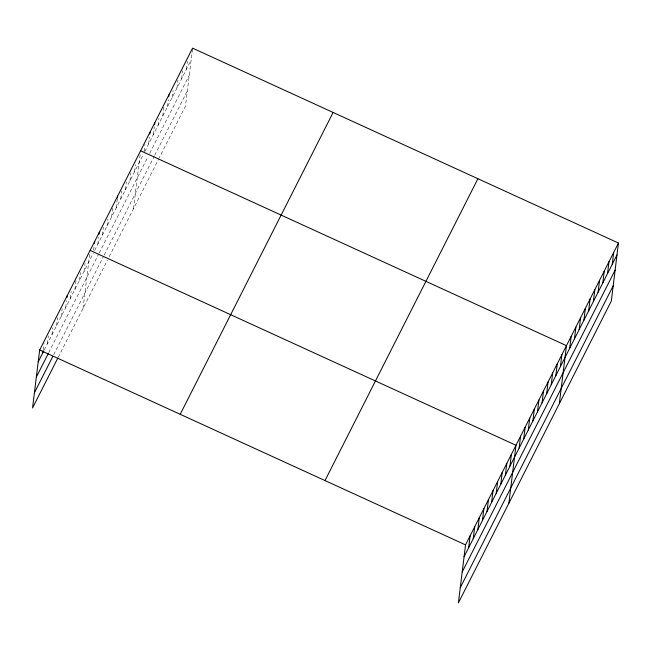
<?xml version="1.0" encoding="UTF-8"?>
<svg xmlns="http://www.w3.org/2000/svg" width="651" height="651" viewBox="0 0 651 651"><rect width="100%" height="100%" fill="white"/><g stroke="black" fill="none" stroke-linecap="round" stroke-linejoin="round"><path stroke-width="0.49" stroke-dasharray="3.25 2.44" d="M43.161 349.839L44.016 342.914M47.385 343.752L48.361 335.835M51.974 334.704L52.821 327.77M56.564 325.646L57.532 317.729M61.145 316.589L62.122 308.672M65.735 307.532L66.589 300.607M70.324 298.475L71.171 291.55M74.914 289.426L76.248 278.538M79.495 280.369L80.472 272.452M84.085 271.312L85.061 263.395M83.019 308.354L89.651 254.338M93.63 250.236L94.232 245.289M97.853 244.149L98.7 237.216M102.435 235.092L103.411 227.175M107.024 226.035L107.879 219.11M111.614 216.978L112.949 206.09M116.204 207.929L117.416 198.026M120.785 198.872L121.761 190.955M125.374 189.815L126.351 181.898M129.964 180.758L130.932 172.84M134.554 171.701L135.4 164.776M133.479 208.743L140.111 154.735M144.107 151.341L144.961 144.408M148.591 143.993L149.445 137.06M153.319 134.659L154.295 126.742M158.047 125.326L158.901 118.401M162.774 116L164.109 105.112M167.502 106.666L168.349 99.741M172.23 97.341L173.076 90.416M176.95 88.007L177.926 80.089M181.678 78.681L182.654 70.764M186.406 69.348L187.382 61.43M192.468 49.134L185.47 106.121L159.259 157.851M44.17 350.092L93.264 253.198M94.639 250.489L143.44 154.165M144.725 151.626L191.134 60.022M48.727 352.63L98.732 253.923M99.196 253.019L148.013 156.655M149.73 153.262L189.262 75.231M53.683 354.722L103.232 256.917M104.152 255.111L154.254 156.216M154.686 155.369L187.342 90.904M58.24 357.253L107.334 260.359M109.165 256.738L158.836 158.706"/><path stroke-width="0.98" d="M618.45 243.035L465.53 544.879L458.41 602.859L611.33 301.006L618.45 243.035L192.59 48.141L39.67 349.994L32.55 407.965L57.784 358.156M42.795 352.809L43.039 350.832M66.955 297.637L67.191 295.66M94.476 243.303L94.721 241.326M99.066 234.246L99.31 232.269M117.416 198.026L117.66 196.049M149.811 134.09L150.047 132.112M154.531 124.764L154.775 122.787M168.715 96.771L168.959 94.794M468.655 547.703L470.112 535.83M473.244 538.646L474.701 526.773M477.834 529.597L479.291 517.716M482.415 520.54L483.88 508.659M487.005 511.483L488.462 499.602M491.595 502.426L493.051 490.553M496.184 493.368L497.641 481.496M500.774 484.32L502.23 472.439M505.355 475.263L506.812 463.382M509.945 466.206L511.401 454.333M508.87 503.247L515.991 445.276L90.131 250.383M519.124 448.091L520.58 436.219M523.705 439.043L525.17 427.162M528.295 429.985L529.751 418.105M532.884 420.928L534.341 409.056M537.474 411.871L538.93 399.999M542.055 402.814L543.52 390.942M546.645 393.765L548.101 381.885M551.234 384.708L552.691 372.828M555.824 375.651L557.28 363.779M560.413 366.594L561.87 354.722M559.339 403.636L566.46 345.665L140.6 150.772M569.723 348.212L571.179 336.331M574.451 338.878L575.907 327.005M579.178 329.552L580.635 317.672M583.906 320.219L585.363 308.346M588.634 310.893L590.091 299.012M593.362 301.559L594.819 289.687M598.082 292.234L599.547 280.353M602.81 282.9L604.266 271.028M607.538 273.575L608.994 261.694M612.265 264.241L613.722 252.368M38.214 361.866L43.715 351.003M36.342 377.075L48.272 353.534M34.422 392.748L52.772 356.528M180.205 414.305L333.125 112.46M324.995 480.568L477.915 178.724M464.065 556.76L616.993 254.915M462.202 571.969L615.122 270.124M460.273 587.641L613.201 285.797M39.67 349.994L465.53 544.879"/></g></svg>
